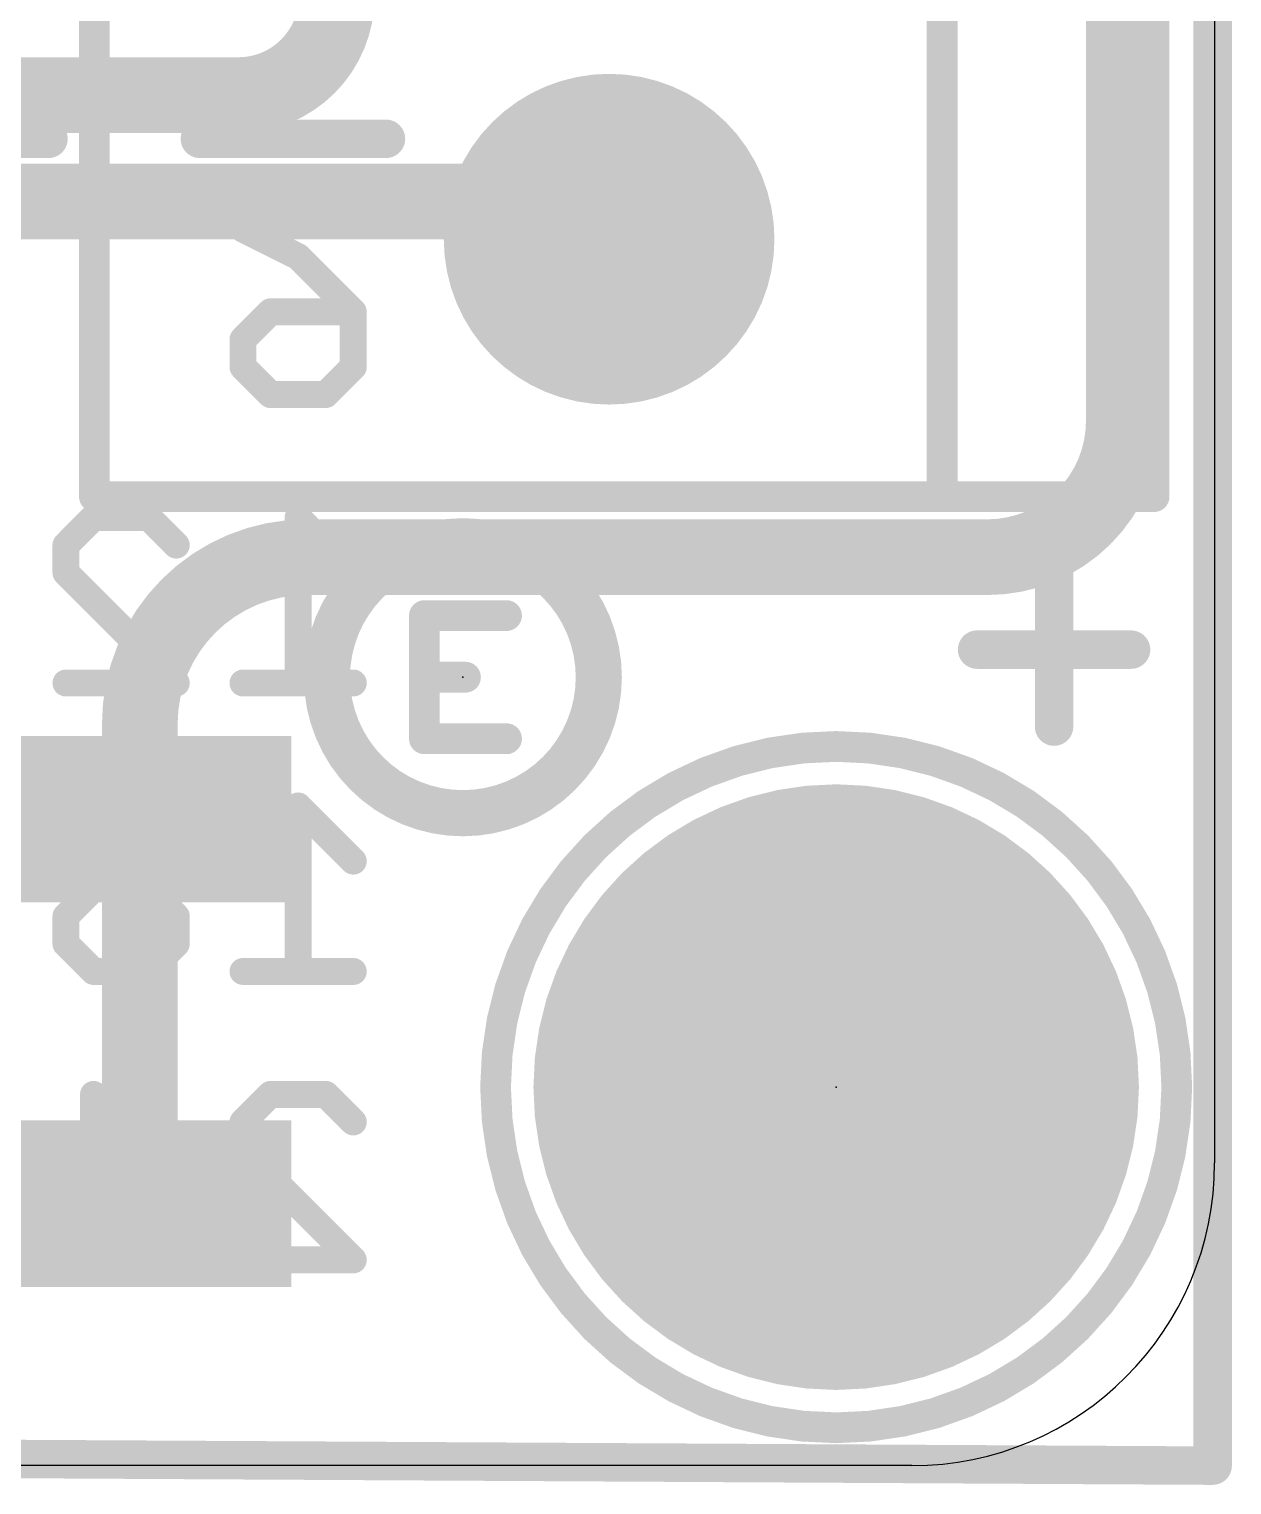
# Model space of a CAD drawing. Extents: x 0 to 23.1, y -0.1 to 28.2.
# Drawn here: x 15.17 to 23.11, y -0.13 to 9.49 of the extents above; entities that cross this region are included whole.
import ezdxf

# ---------------------------------------------------------------- set-up
doc = ezdxf.new("R2010")
doc.units = 0
for name, color, linetype in [('1', 12, 'CONTINUOUS'), ('16', 132, 'CONTINUOUS'), ('17', 110, 'CONTINUOUS'), ('20', 53, 'CONTINUOUS'), ('21', 40, 'CONTINUOUS'), ('22', 6, 'CONTINUOUS'), ('23', 53, 'CONTINUOUS')]:
    doc.layers.add(name, color=color, linetype=linetype)

# ---------------------------------------------------------------- blocks, each defined once
blk = doc.blocks.new('ROUNDP')
at = {"const_width": 0.5}
blk.add_lwpolyline([(0, -0.25, 1), (0, 0.25, 1), (0, -0.25)], format="xyb", dxfattribs=at)
blk = doc.blocks.new('RECT')
blk.add_solid([(-0.5, -0.5), (0.5, -0.5), (-0.5, 0.5), (0.5, 0.5)])

msp = doc.modelspace()

# ---------------------------------------------------------------- linework, layer by layer
at = {"layer": '1', "const_width": 0.5}
for points in [[(22.4, 6.9), (22.4, 21.2)], [(17.2, 9.7), (17.2, 10.8)], [(12.4, 9.0516), (16.5516, 9.0516)], [(10.5516, 8.3484), (18.9516, 8.3484)], [(17, 6), (21.5, 6)], [(15.9, 4.27), (15.9, 4.9)], [(15.9, 1.73), (15.9, 4.27)]]:
    msp.add_lwpolyline(points, dxfattribs=at)
at = {"layer": '1'}
for points, const_width in [([(16.5516, 9.0516, 0.4142), (17.2, 9.7)], 0.5), ([(17.075, 9.7, 1), (17.325, 9.7)], 0.25), ([(16.5516, 9.1766, 1), (16.5516, 8.9266)], 0.25), ([(16.5516, 8.9266, 1), (16.5516, 9.1766)], 0.25), ([(19.0215, 8.4521, 1), (18.8817, 8.2447)], 0.25), ([(19, 8.1, 0.4142), (18.9516, 8.3484)], 0.5), ([(18.9516, 8.2234, 1), (18.9516, 8.4734)], 0.25), ([(18.8963, 8.1699, 1), (19.1037, 8.0301)], 0.25), ([(21.5, 6, 0.4142), (22.4, 6.9)], 0.5), ([(22.525, 6.9, 1), (22.275, 6.9)], 0.25), ([(22.275, 6.9, 1), (22.525, 6.9)], 0.25), ([(17, 6, 0.4142), (15.9, 4.9)], 0.5), ([(17, 6.125, 1), (17, 5.875)], 0.25), ([(17, 5.875, 1), (17, 6.125)], 0.25), ([(21.5, 6.125, 1), (21.5, 5.875)], 0.25), ([(21.5, 5.875, 1), (21.5, 6.125)], 0.25), ([(16.025, 4.9, 1), (15.775, 4.9)], 0.25), ([(15.775, 4.9, 1), (16.025, 4.9)], 0.25), ([(16.025, 4.27, 1), (15.775, 4.27)], 0.25), ([(15.775, 4.27, 1), (16.025, 4.27)], 0.25), ([(15.775, 1.73, 1), (16.025, 1.73)], 0.25)]:
    msp.add_lwpolyline(points, format="xyb", dxfattribs=dict(at, const_width=const_width))
at = {"layer": '16', "const_width": 0.254}
for points in [[(22.987, 27.94), (22.987, 0)], [(22.987, 0), (0.127, 0.127)]]:
    msp.add_lwpolyline(points, dxfattribs=at)
at = {"layer": '16', "const_width": 0.127}
for points in [[(22.9866, -0.0635, 1), (22.9874, 0.0635)], [(22.9235, 0, 1), (23.0505, 0)]]:
    msp.add_lwpolyline(points, format="xyb", dxfattribs=at)
at = {"layer": '20'}
for p, q in [((23, 26), (23, 2)), ((21, 0), (2, 0))]:
    msp.add_line(p, q, dxfattribs=at)
msp.add_arc((21, 2), 2, 270, 0, dxfattribs=at)
at = {"layer": '21'}
for points, const_width in [([(15.6, 13.4), (15.6, 6.4)], 0.2032), ([(21.2, 6.4), (21.2, 13.4)], 0.2032), ([(22.6, 6.4), (22.6, 13.4)], 0.2032), ([(15.6, 6.4), (21.2, 6.4)], 0.2032), ([(21.2, 6.4), (22.6, 6.4)], 0.2032), ([(21.9394, 4.881), (21.9394, 5.8979)], 0.254), ([(18.3223, 5.6141), (17.78, 5.6141)], 0.2032), ([(17.78, 5.6141), (17.78, 4.8006)], 0.2032), ([(21.4309, 5.3894), (22.4478, 5.3894)], 0.254), ([(17.78, 5.2073), (18.0512, 5.2073)], 0.2032), ([(17.78, 4.8006), (18.3223, 4.8006)], 0.2032)]:
    msp.add_lwpolyline(points, dxfattribs=dict(at, const_width=const_width))
for points, const_width in [([(15.6, 6.4508, 1), (15.6, 6.3492)], 0.1016), ([(15.5492, 6.4, 1), (15.6508, 6.4)], 0.1016), ([(21.2, 6.4508, 1), (21.2, 6.3492)], 0.1016), ([(21.1492, 6.4, 1), (21.2508, 6.4)], 0.1016), ([(21.2, 6.3492, 1), (21.2, 6.4508)], 0.1016), ([(22.5492, 6.4, 1), (22.6508, 6.4)], 0.1016), ([(22.6, 6.3492, 1), (22.6, 6.4508)], 0.1016), ([(18.034, 4.309, 1), (18.034, 6.105, 1), (18.034, 4.309)], 0.3048), ([(22.0029, 5.8979, 1), (21.8758, 5.8979)], 0.127), ([(17.78, 5.6649, 1), (17.78, 5.5633)], 0.1016), ([(17.8308, 5.6141, 1), (17.7292, 5.6141)], 0.1016), ([(18.3223, 5.5633, 1), (18.3223, 5.6649)], 0.1016), ([(21.4309, 5.4529, 1), (21.4309, 5.3259)], 0.127), ([(22.4478, 5.3259, 1), (22.4478, 5.4529)], 0.127), ([(17.78, 5.2581, 1), (17.78, 5.1565)], 0.1016), ([(18.0512, 5.1565, 1), (18.0512, 5.2581)], 0.1016), ([(21.8758, 4.881, 1), (22.0029, 4.881)], 0.127), ([(17.78, 4.8514, 1), (17.78, 4.7498)], 0.1016), ([(17.7292, 4.8006, 1), (17.8308, 4.8006)], 0.1016), ([(20.5, 0.25, 1), (20.5, 4.75, 1), (20.5, 0.25)], 0.2032), ([(18.3223, 4.7498, 1), (18.3223, 4.8514)], 0.1016)]:
    msp.add_lwpolyline(points, format="xyb", dxfattribs=dict(at, const_width=const_width))
at = {"layer": '22'}
for points, const_width in [([(15.2967, 8.763), (14.0674, 8.763)], 0.254), ([(17.526, 8.763), (16.2967, 8.763)], 0.254), ([(16.5813, 8.167), (16.9457, 7.9848)], 0.1778), ([(16.9457, 7.9848), (17.3101, 7.6205)], 0.1778), ([(16.5813, 7.4383), (16.7635, 7.6205)], 0.1778), ([(16.7635, 7.6205), (17.3101, 7.6205)], 0.1778), ([(17.3101, 7.6205), (17.3101, 7.2561)], 0.1778), ([(16.5813, 7.2561), (16.5813, 7.4383)], 0.1778), ([(16.7635, 7.0739), (16.5813, 7.2561)], 0.1778), ([(17.3101, 7.2561), (17.1279, 7.0739)], 0.1778), ([(17.1279, 7.0739), (16.7635, 7.0739)], 0.1778), ([(15.412, 6.0798), (15.5941, 6.262)], 0.1778), ([(15.5941, 6.262), (15.9585, 6.262)], 0.1778), ([(15.9585, 6.262), (16.1407, 6.0798)], 0.1778), ([(17.3101, 5.8977), (16.9457, 6.262)], 0.1778), ([(16.9457, 6.262), (16.9457, 5.1689)], 0.1778), ([(15.412, 5.8977), (15.412, 6.0798)], 0.1778), ([(16.1407, 5.1689), (15.412, 5.8977)], 0.1778), ([(15.412, 5.1689), (16.1407, 5.1689)], 0.1778), ([(17.3101, 5.1689), (16.5813, 5.1689)], 0.1778), ([(15.5941, 4.357), (15.412, 4.1748)], 0.1778), ([(15.9585, 4.357), (15.5941, 4.357)], 0.1778), ([(16.1407, 4.1748), (15.9585, 4.357)], 0.1778), ([(17.3101, 3.9927), (16.9457, 4.357)], 0.1778), ([(16.9457, 4.357), (16.9457, 3.2639)], 0.1778), ([(15.412, 4.1748), (15.412, 3.9927)], 0.1778), ([(16.1407, 3.9927), (16.1407, 4.1748)], 0.1778), ([(15.412, 3.9927), (15.5941, 3.8105)], 0.1778), ([(15.9585, 3.8105), (16.1407, 3.9927)], 0.1778), ([(15.5941, 3.8105), (15.412, 3.6283)], 0.1778), ([(15.9585, 3.8105), (15.5941, 3.8105)], 0.1778), ([(16.1407, 3.6283), (15.9585, 3.8105)], 0.1778), ([(15.412, 3.6283), (15.412, 3.4461)], 0.1778), ([(16.1407, 3.4461), (16.1407, 3.6283)], 0.1778), ([(15.412, 3.4461), (15.5941, 3.2639)], 0.1778), ([(15.9585, 3.2639), (16.1407, 3.4461)], 0.1778), ([(15.5941, 3.2639), (15.9585, 3.2639)], 0.1778), ([(17.3101, 3.2639), (16.5813, 3.2639)], 0.1778), ([(15.5941, 1.3589), (15.5941, 2.452)], 0.1778), ([(15.5941, 2.452), (16.1407, 1.9055)], 0.1778), ([(16.5813, 2.2698), (16.7635, 2.452)], 0.1778), ([(16.7635, 2.452), (17.1279, 2.452)], 0.1778), ([(17.1279, 2.452), (17.3101, 2.2698)], 0.1778), ([(16.5813, 2.0877), (16.5813, 2.2698)], 0.1778), ([(17.3101, 1.3589), (16.5813, 2.0877)], 0.1778), ([(16.1407, 1.9055), (15.412, 1.9055)], 0.1778), ([(16.5813, 1.3589), (17.3101, 1.3589)], 0.1778)]:
    msp.add_lwpolyline(points, dxfattribs=dict(at, const_width=const_width))
for points, const_width in [([(15.2967, 8.6995, 1), (15.2967, 8.8265)], 0.127), ([(16.2967, 8.8265, 1), (16.2967, 8.6995)], 0.127), ([(17.526, 8.6995, 1), (17.526, 8.8265)], 0.127), ([(16.6012, 8.2068, 1), (16.5615, 8.1273)], 0.0889), ([(16.9772, 8.0163, 1), (16.9143, 7.9534)], 0.0889), ([(16.9258, 7.9451, 1), (16.9656, 8.0246)], 0.0889), ([(16.7635, 7.6649, 1), (16.7635, 7.576)], 0.0889), ([(16.795, 7.589, 1), (16.7321, 7.6519)], 0.0889), ([(17.3546, 7.6205, 1), (17.2657, 7.6205)], 0.0889), ([(17.2787, 7.589, 1), (17.3415, 7.6519)], 0.0889), ([(17.3101, 7.576, 1), (17.3101, 7.6649)], 0.0889), ([(16.6258, 7.4383, 1), (16.5369, 7.4383)], 0.0889), ([(16.5499, 7.4697, 1), (16.6128, 7.4068)], 0.0889), ([(16.6128, 7.2875, 1), (16.5499, 7.2247)], 0.0889), ([(17.3415, 7.2247, 1), (17.2787, 7.2875)], 0.0889), ([(16.5369, 7.2561, 1), (16.6258, 7.2561)], 0.0889), ([(17.2657, 7.2561, 1), (17.3546, 7.2561)], 0.0889), ([(16.7635, 7.1184, 1), (16.7635, 7.0294)], 0.0889), ([(16.7321, 7.0425, 1), (16.795, 7.1053)], 0.0889), ([(17.0965, 7.1053, 1), (17.1593, 7.0425)], 0.0889), ([(17.1279, 7.0294, 1), (17.1279, 7.1184)], 0.0889), ([(15.5941, 6.3065, 1), (15.5941, 6.2176)], 0.0889), ([(15.6256, 6.2306, 1), (15.5627, 6.2935)], 0.0889), ([(15.9899, 6.2935, 1), (15.9271, 6.2306)], 0.0889), ([(15.9585, 6.2176, 1), (15.9585, 6.3065)], 0.0889), ([(16.9772, 6.2935, 1), (16.9143, 6.2306)], 0.0889), ([(16.9902, 6.262, 1), (16.9013, 6.262)], 0.0889), ([(15.3805, 6.1113, 1), (15.4434, 6.0484)], 0.0889), ([(15.4564, 6.0798, 1), (15.3675, 6.0798)], 0.0889), ([(16.1093, 6.0484, 1), (16.1721, 6.1113)], 0.0889), ([(15.4434, 5.9291, 1), (15.3805, 5.8662)], 0.0889), ([(17.2787, 5.8662, 1), (17.3415, 5.9291)], 0.0889), ([(15.3675, 5.8977, 1), (15.4564, 5.8977)], 0.0889), ([(15.412, 5.2134, 1), (15.412, 5.1244)], 0.0889), ([(16.1093, 5.1375, 1), (16.1721, 5.2003)], 0.0889), ([(16.1407, 5.1244, 1), (16.1407, 5.2134)], 0.0889), ([(16.5813, 5.2134, 1), (16.5813, 5.1244)], 0.0889), ([(16.9013, 5.1689, 1), (16.9902, 5.1689)], 0.0889), ([(17.3101, 5.1244, 1), (17.3101, 5.2134)], 0.0889), ([(15.5941, 4.4015, 1), (15.5941, 4.3126)], 0.0889), ([(15.6256, 4.3256, 1), (15.5627, 4.3885)], 0.0889), ([(15.9899, 4.3885, 1), (15.9271, 4.3256)], 0.0889), ([(15.9585, 4.3126, 1), (15.9585, 4.4015)], 0.0889), ([(16.9772, 4.3885, 1), (16.9143, 4.3256)], 0.0889), ([(16.9902, 4.357, 1), (16.9013, 4.357)], 0.0889), ([(15.3805, 4.2063, 1), (15.4434, 4.1434)], 0.0889), ([(15.4564, 4.1748, 1), (15.3675, 4.1748)], 0.0889), ([(16.1852, 4.1748, 1), (16.0963, 4.1748)], 0.0889), ([(16.1093, 4.1434, 1), (16.1721, 4.2063)], 0.0889), ([(15.4434, 4.0241, 1), (15.3805, 3.9612)], 0.0889), ([(16.1721, 3.9612, 1), (16.1093, 4.0241)], 0.0889), ([(17.2787, 3.9612, 1), (17.3415, 4.0241)], 0.0889), ([(15.3675, 3.9927, 1), (15.4564, 3.9927)], 0.0889), ([(16.0963, 3.9927, 1), (16.1852, 3.9927)], 0.0889), ([(15.5941, 3.8549, 1), (15.5941, 3.766)], 0.0889), ([(15.6256, 3.779, 1), (15.5627, 3.8419)], 0.0889), ([(15.5627, 3.779, 1), (15.6256, 3.8419)], 0.0889), ([(15.9899, 3.8419, 1), (15.9271, 3.779)], 0.0889), ([(15.9271, 3.8419, 1), (15.9899, 3.779)], 0.0889), ([(15.9585, 3.766, 1), (15.9585, 3.8549)], 0.0889), ([(15.3805, 3.6597, 1), (15.4434, 3.5968)], 0.0889), ([(15.4564, 3.6283, 1), (15.3675, 3.6283)], 0.0889), ([(16.1852, 3.6283, 1), (16.0963, 3.6283)], 0.0889), ([(16.1093, 3.5968, 1), (16.1721, 3.6597)], 0.0889), ([(15.4434, 3.4775, 1), (15.3805, 3.4147)], 0.0889), ([(15.3675, 3.4461, 1), (15.4564, 3.4461)], 0.0889), ([(16.0963, 3.4461, 1), (16.1852, 3.4461)], 0.0889), ([(16.1721, 3.4147, 1), (16.1093, 3.4775)], 0.0889), ([(15.5941, 3.3083, 1), (15.5941, 3.2195)], 0.0889), ([(15.5627, 3.2325, 1), (15.6256, 3.2953)], 0.0889), ([(15.9271, 3.2953, 1), (15.9899, 3.2325)], 0.0889), ([(15.9585, 3.2195, 1), (15.9585, 3.3083)], 0.0889), ([(16.5813, 3.3083, 1), (16.5813, 3.2195)], 0.0889), ([(16.9013, 3.2639, 1), (16.9902, 3.2639)], 0.0889), ([(17.3101, 3.2195, 1), (17.3101, 3.3083)], 0.0889), ([(15.6256, 2.4835, 1), (15.5627, 2.4206)], 0.0889), ([(15.6386, 2.452, 1), (15.5497, 2.452)], 0.0889), ([(16.7635, 2.4965, 1), (16.7635, 2.4076)], 0.0889), ([(16.795, 2.4206, 1), (16.7321, 2.4835)], 0.0889), ([(17.1593, 2.4835, 1), (17.0965, 2.4206)], 0.0889), ([(17.1279, 2.4076, 1), (17.1279, 2.4965)], 0.0889), ([(16.6258, 2.2698, 1), (16.5369, 2.2698)], 0.0889), ([(16.5499, 2.3013, 1), (16.6128, 2.2384)], 0.0889), ([(17.2787, 2.2384, 1), (17.3415, 2.3013)], 0.0889), ([(16.6128, 2.1191, 1), (16.5499, 2.0562)], 0.0889), ([(16.5369, 2.0877, 1), (16.6258, 2.0877)], 0.0889), ([(15.412, 1.9499, 1), (15.412, 1.861)], 0.0889), ([(16.1093, 1.874, 1), (16.1721, 1.9369)], 0.0889), ([(16.1407, 1.861, 1), (16.1407, 1.9499)], 0.0889), ([(16.5813, 1.4034, 1), (16.5813, 1.3144)], 0.0889), ([(17.3101, 1.3144, 1), (17.3101, 1.4034)], 0.0889), ([(15.5497, 1.3589, 1), (15.6386, 1.3589)], 0.0889), ([(17.2787, 1.3275, 1), (17.3415, 1.3903)], 0.0889)]:
    msp.add_lwpolyline(points, format="xyb", dxfattribs=dict(at, const_width=const_width))
at = {"layer": '23'}
for p in [(18.034, 5.207), (20.5, 2.5)]:
    msp.add_point(p, dxfattribs=at)

# ---------------------------------------------------------------- block references
at = {"layer": '1', "xscale": 2, "yscale": 1.1, "rotation": 180}
for p in [(15.9, 4.27), (15.9, 1.73)]:
    msp.add_blockref('RECT', p, dxfattribs=at)
at = {"layer": '17', "xscale": 2.1844, "yscale": 2.1844, "rotation": 90}
msp.add_blockref('ROUNDP', (19, 8.1), dxfattribs=at)
msp.add_blockref('ROUNDP', (19, 8.1), dxfattribs=at)
at = {"layer": '17', "xscale": 4, "yscale": 4}
msp.add_blockref('ROUNDP', (20.5, 2.5), dxfattribs=at)
msp.add_blockref('ROUNDP', (20.5, 2.5), dxfattribs=at)

doc.saveas('drawing.dxf')
